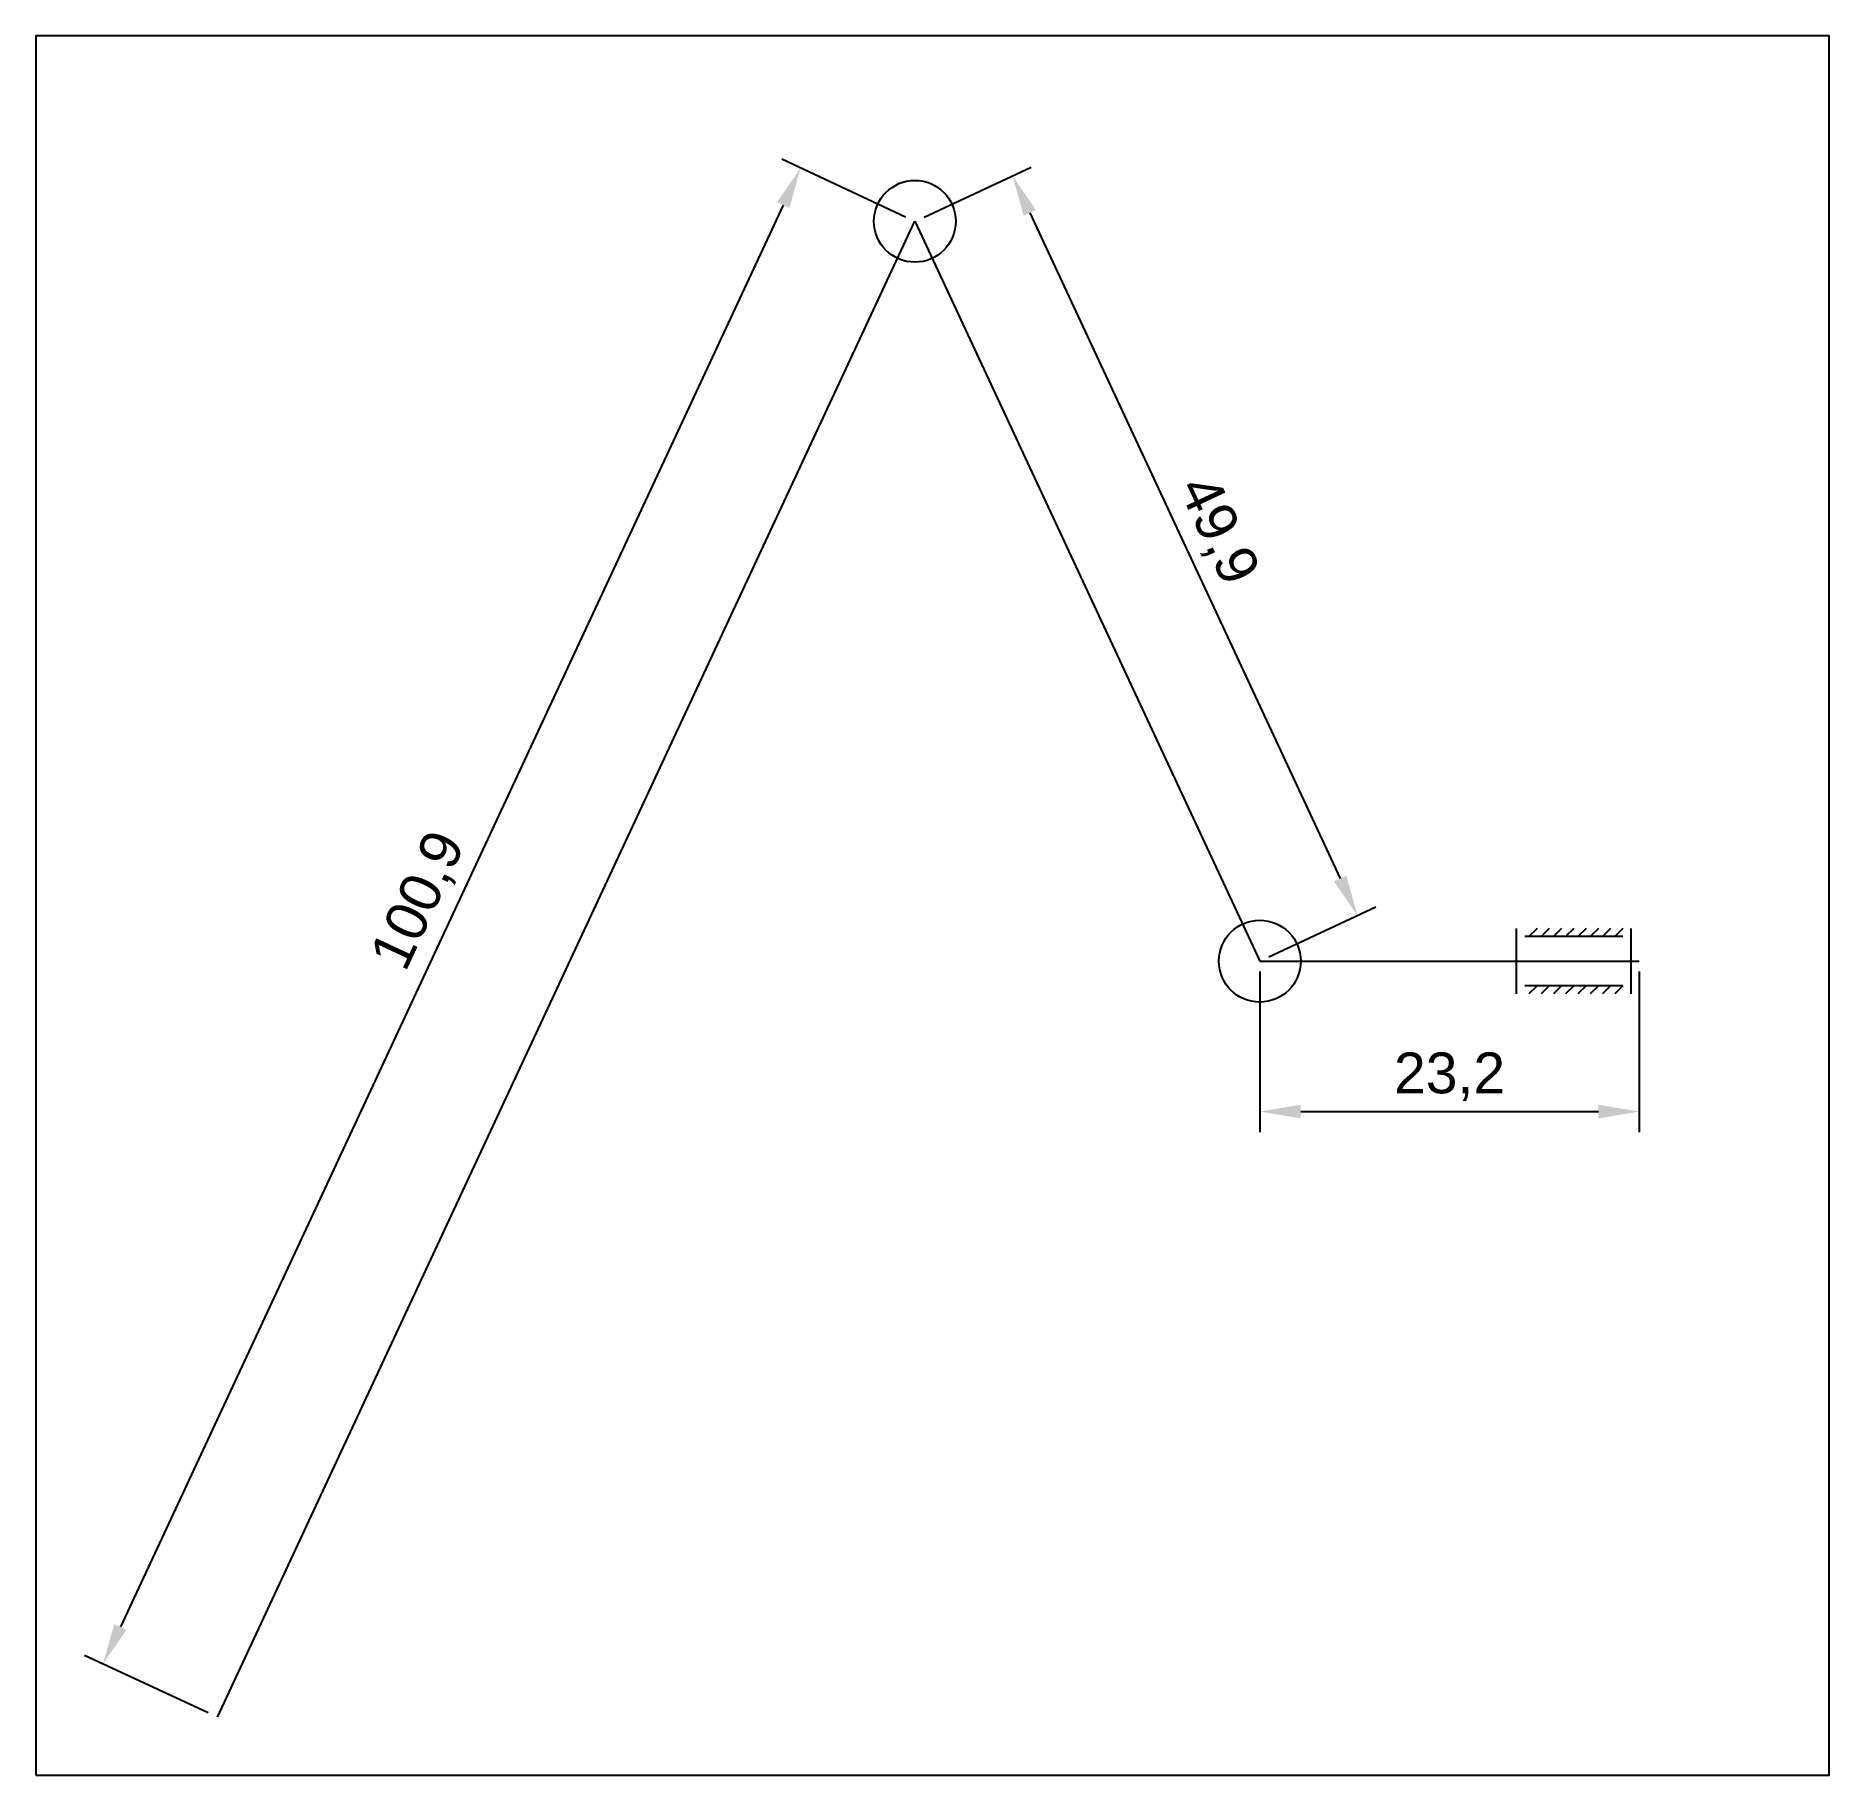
# Model space of a CAD drawing. Header units: millimetres. Extents: x 3690 to 3799, y 996 to 1102.
import ezdxf

# ---------------------------------------------------------------- set-up
doc = ezdxf.new("R2010")
doc.units = ezdxf.units.MM
doc.styles.get("Standard").update_dxf_attribs({"font": 'arial.ttf'})
doc.dimstyles.new('ISO-25', dxfattribs={"dimtxt": 2.5, "dimasz": 2.5, "dimexe": 1.25, "dimexo": 0.625, "dimtad": 1, "dimtxsty": 'Standard', "dimcen": 2.5, "dimadec": 0, "dimazin": 0, "dimtfac": 1, "dimtmove": 0, "dimatfit": 3, "dimfxl": 1, "dimarcsym": 0})

# ---------------------------------------------------------------- blocks, each defined once
blk = doc.blocks.new('*D4')
at = {"color": 0, "lineweight": -2, "transparency": 16777216}
for p, q in [((3764.62, 1045.27), (3764.62, 1035.45)), ((3787.82, 1045.27), (3787.82, 1035.45)), ((3767.12, 1036.7), (3785.32, 1036.7))]:
    blk.add_line(p, q, dxfattribs=at)
at = {"color": 0, "transparency": 16777216}
for points in [[(3767.12, 1037.12), (3767.12, 1036.28), (3764.62, 1036.7)], [(3785.32, 1037.12), (3785.32, 1036.28), (3787.82, 1036.7)]]:
    blk.add_solid(points, dxfattribs=at)
at = {"layer": 'Defpoints', "color": 0, "transparency": 16777216}
for p in [(3764.62, 1045.89), (3787.82, 1045.89), (3787.82, 1036.7)]:
    blk.add_point(p, dxfattribs=at)
at = {"color": 0, "transparency": 16777216, "insert": (3776.22, 1038.83), "char_height": 2.5, "attachment_point": 5}
blk.add_mtext('23,2', dxfattribs=at)
blk = doc.blocks.new('*D5')
at = {"color": 0, "lineweight": -2, "transparency": 16777216}
for p, q in [((3744.1, 1091.38), (3750.63, 1094.43)), ((3750.56, 1091.64), (3769.53, 1050.94)), ((3765.18, 1046.16), (3771.72, 1049.21))]:
    blk.add_line(p, q, dxfattribs=at)
at = {"color": 0, "transparency": 16777216}
for points in [[(3750.93, 1091.81), (3750.18, 1091.46), (3749.5, 1093.9)], [(3769.91, 1051.12), (3769.15, 1050.77), (3770.59, 1048.68)]]:
    blk.add_solid(points, dxfattribs=at)
at = {"layer": 'Defpoints', "color": 0, "transparency": 16777216}
for p in [(3743.53, 1091.12), (3770.59, 1048.68), (3764.62, 1045.89)]:
    blk.add_point(p, dxfattribs=at)
at = {"color": 0, "transparency": 16777216, "insert": (3761.97, 1072.19), "char_height": 2.5, "attachment_point": 5, "rotation": 295}
blk.add_mtext('49,9', dxfattribs=at)
blk = doc.blocks.new('*D6')
at = {"color": 0, "lineweight": -2, "transparency": 16777216}
for p, q in [((3742.96, 1091.38), (3735.4, 1094.91)), ((3735.48, 1092.11), (3694.95, 1005.2)), ((3700.32, 999.94), (3692.76, 1003.46))]:
    blk.add_line(p, q, dxfattribs=at)
at = {"color": 0, "transparency": 16777216}
for points in [[(3735.1, 1092.29), (3735.86, 1091.94), (3736.54, 1094.38)], [(3694.57, 1005.37), (3695.33, 1005.02), (3693.89, 1002.93)]]:
    blk.add_solid(points, dxfattribs=at)
at = {"layer": 'Defpoints', "color": 0, "transparency": 16777216}
for p in [(3743.53, 1091.12), (3693.89, 1002.93), (3700.89, 999.67)]:
    blk.add_point(p, dxfattribs=at)
at = {"color": 0, "transparency": 16777216, "insert": (3713.29, 1049.55), "char_height": 2.5, "attachment_point": 5, "rotation": 65}
blk.add_mtext('100,9', dxfattribs=at)

msp = doc.modelspace()

# ---------------------------------------------------------------- linework, layer by layer
for p, q in [((3700.887, 999.672), (3743.529, 1091.118)), ((3743.529, 1091.118), (3764.617, 1045.893)), ((3780.317, 1043.893), (3780.317, 1047.893)), ((3786.817, 1047.393), (3780.817, 1047.393)), ((3781.567, 1047.893), (3781.067, 1047.393)), ((3782.317, 1047.893), (3781.817, 1047.393)), ((3783.067, 1047.893), (3782.567, 1047.393)), ((3783.817, 1047.893), (3783.317, 1047.393)), ((3784.567, 1047.893), (3784.067, 1047.393)), ((3785.317, 1047.893), (3784.817, 1047.393)), ((3786.067, 1047.893), (3785.567, 1047.393)), ((3786.817, 1047.893), (3786.317, 1047.393)), ((3787.317, 1043.893), (3787.317, 1047.893)), ((3764.617, 1045.893), (3787.817, 1045.893)), ((3786.817, 1044.393), (3780.817, 1044.393)), ((3781.567, 1044.393), (3781.067, 1043.893)), ((3782.317, 1044.393), (3781.817, 1043.893)), ((3783.067, 1044.393), (3782.567, 1043.893)), ((3783.817, 1044.393), (3783.317, 1043.893)), ((3784.567, 1044.393), (3784.067, 1043.893)), ((3785.317, 1044.393), (3784.817, 1043.893)), ((3786.067, 1044.393), (3785.567, 1043.893)), ((3786.817, 1044.393), (3786.317, 1043.893))]:
    msp.add_line(p, q)
msp.add_lwpolyline([(3689.784, 996.138), (3799.428, 996.138), (3799.428, 1102.453), (3689.784, 1102.453)], close=True)
for centre in [(3743.529, 1091.118), (3764.617, 1045.893)]:
    msp.add_circle(centre, 2.5)

# ---------------------------------------------------------------- dimensions: what is measured, and where the dimension line sits
for p2, distance, picture, middle in [((3700.887, 999.672), -7.716, '*D6', (3713.287, 1049.555)), ((3764.617, 1045.893), 6.589, '*D5', (3761.973, 1072.189))]:
    dim = msp.add_aligned_dim(p1=(3743.529, 1091.118), p2=p2, distance=distance, dimstyle='ISO-25')
    dim.commit()
    dim.dimension.update_dxf_attribs({"geometry": picture, "text_midpoint": middle})
dim = msp.add_linear_dim(base=(3787.817, 1036.7), p1=(3764.617, 1045.893), p2=(3787.817, 1045.893), dimstyle='ISO-25')
dim.commit()
dim.dimension.update_dxf_attribs({"geometry": '*D4', "text_midpoint": (3776.217, 1038.828)})

doc.saveas('drawing.dxf')
